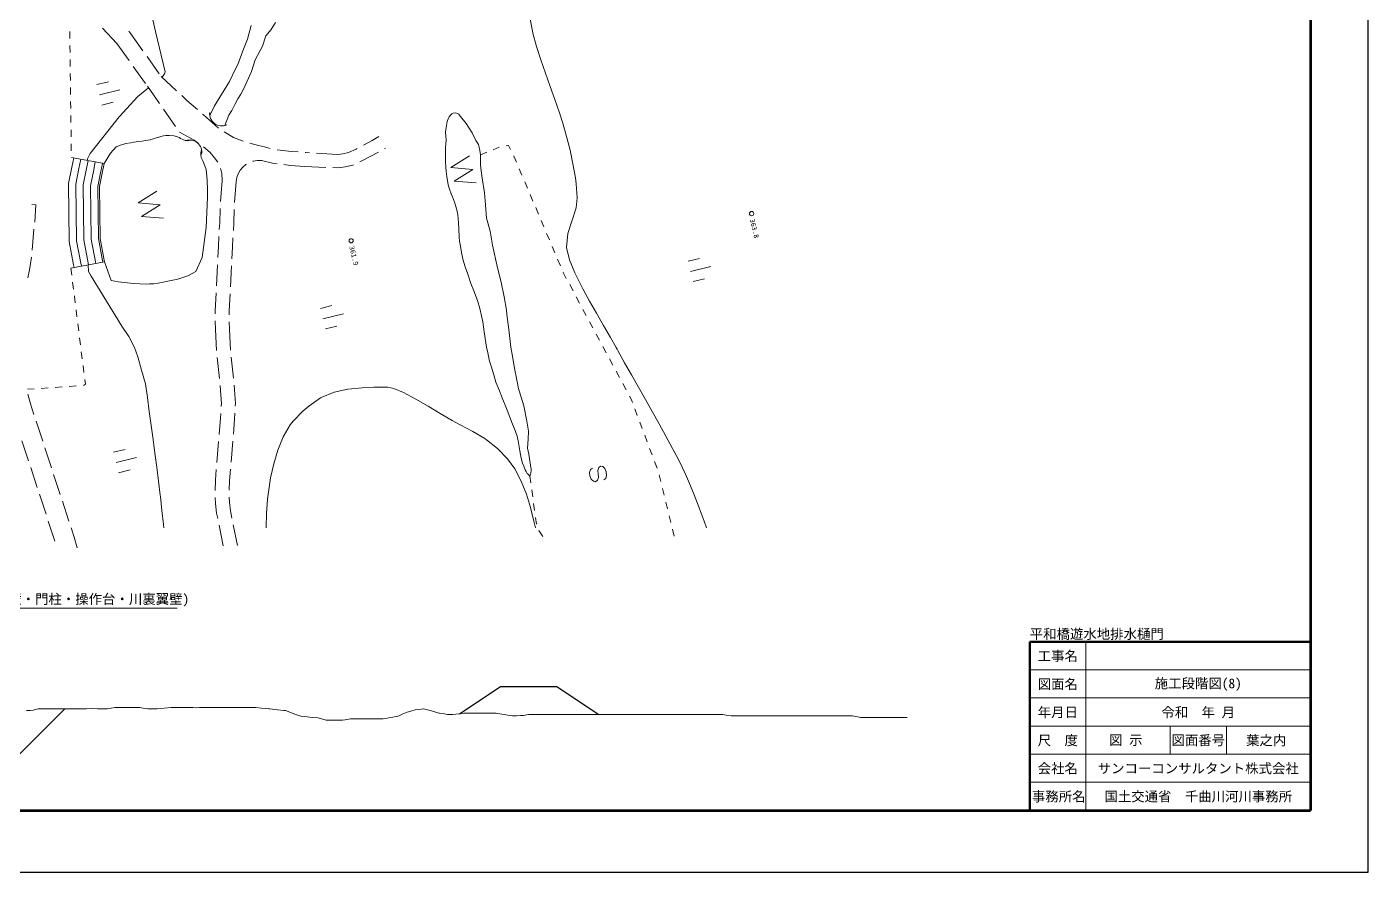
# Model space of a CAD drawing. Header units: millimetres. Extents: x -2078669 to -1085629, y -5987148 to 310365.
# Drawn here: x -1606432 to -1367638, y -2787452 to -2637001 of the extents above; entities that cross this region are included whole.
import ezdxf
from ezdxf.enums import TextEntityAlignment as Align

# ---------------------------------------------------------------- set-up
doc = ezdxf.new("R2010")
doc.units = ezdxf.units.MM
doc.header["$LTSCALE"] = 500
doc.layers.get('Defpoints').update_dxf_attribs({"color": 153})
for name, color, linetype, lineweight in [('D-BGD', 7, 'Continuous', 13), ('D-BYP-STR2', 6, 'Continuous', 25), ('D-BYP-STRC', 1, 'Continuous', 13), ('D-TTL', 2, 'Continuous', 140), ('D-TTL-FRAM', 2, 'Continuous', 50), ('D-TTL-LINE', 7, 'Continuous', 13), ('D-TTL-TXT', 7, 'Continuous', 13)]:
    doc.layers.add(name, color=color, linetype=linetype, lineweight=lineweight)
doc.styles.add('MS ゴシック', font='MS Gothic.ttf')

# ---------------------------------------------------------------- blocks, each defined once
blk = doc.blocks.new('河川平面')
at = {"layer": 'D-BGD', "linetype": 'Continuous'}
for p, q in [((1720578, -2784465, 361730), (1718015, -2781748, 362064)), ((1712182, -2782308, 362854), (1712198, -2783557, 362860)), ((1722717, -2782277, 361757), (1723031, -2782726, 361730)), ((1723031, -2782726, 361730), (1725205, -2785781, 361678)), ((1712213, -2784807, 362866), (1712228, -2786057, 362871)), ((1720578, -2784465, 361730), (1722754, -2787519, 361678)), ((1712245, -2787307, 362877), (1712260, -2788557, 362883)), ((1723479, -2788537, 361660), (1725655, -2791591, 361608)), ((1725930, -2786800, 361660), (1728105, -2789855, 361608)), ((1712275, -2789807, 362889), (1712291, -2791057, 362895)), ((1717003, -2791768), (1719044, -2791273)), ((1728436, -2790320, 361600), (1731184, -2792872, 361558)), ((1712306, -2792307, 362901), (1712321, -2793557, 362907)), ((1717445, -2793590), (1721090, -2792704)), ((1725992, -2792064, 361600), (1728126, -2795147, 361581)), ((1712338, -2794806, 362913), (1712353, -2796056, 362919)), ((1717888, -2795413), (1719928, -2794917)), ((1728838, -2796175, 361575), (1730972, -2799259, 361556)), ((1712368, -2797306, 362925), (1712384, -2798556, 362931)), ((1712399, -2799806, 362937), (1712415, -2801056, 362943)), ((1712431, -2802306, 362948), (1712446, -2803556, 362954)), ((1768223, -2803167, 361459), (1768384, -2803074, 361460)), ((1787526, -2803363, 361106), (1788644, -2802893, 361409)), ((1712461, -2804748, 362960), (1718274, -2805852, 360510)), ((1754075, -2803865, 361418), (1754230, -2803878, 361420)), ((1754830, -2803915, 361449), (1754230, -2803878, 361420)), ((1759815, -2804216, 361690), (1756076, -2803990, 361509)), ((1785290, -2804303, 360500), (1786408, -2803833, 360803)), ((1754032, -2806371, 361420), (1757775, -2806514, 361592)), ((1792197, -2806761, 361435), (1792684, -2807912, 361422)), ((1739293, -2808856, 361530), (1739022, -2812596, 361545)), ((1741790, -2809046, 361530), (1741512, -2812786, 361545)), ((1793173, -2809063, 361409), (1793660, -2810214, 361397)), ((1794147, -2811365, 361384), (1794636, -2812515, 361371)), ((1795123, -2813666, 361358), (1795611, -2814817, 361345)), ((1705791, -2817530, 363101), (1705488, -2821266, 363230)), ((1796099, -2815968, 361333), (1796586, -2817118, 361320)), ((1797075, -2818270, 361307), (1797562, -2819420, 361294)), ((1798050, -2820571, 361282), (1798538, -2821722, 361269)), ((1712387, -2824441, 362810), (1718377, -2823351, 360630)), ((1712387, -2824441, 362810), (1712540, -2825681, 362845)), ((1738484, -2823831, 361461), (1738307, -2827577, 361438)), ((1740978, -2824021, 361460), (1740801, -2827767, 361438)), ((1799025, -2822872, 361256), (1799514, -2824024, 361243)), ((1822245, -2823207), (1824285, -2822712)), ((1822687, -2825029), (1826331, -2824143)), ((1712694, -2826921, 362881), (1712847, -2828161, 362916)), ((1823130, -2826852), (1825170, -2826356)), ((1713002, -2829401, 362952), (1713155, -2830641, 362987)), ((1801179, -2827380, 361256), (1801769, -2828482, 361269)), ((1802360, -2829583, 361282), (1802950, -2830685, 361295)), ((1713309, -2831881, 363023), (1713462, -2833121, 363058)), ((1756797, -2831620), (1758837, -2831125)), ((1803541, -2831786, 361308), (1804131, -2832888, 361321)), ((1713616, -2834361, 363093), (1713769, -2835601, 363129)), ((1738076, -2833820, 361280), (1738122, -2835393, 361270)), ((1740579, -2834009, 361279), (1740617, -2835327, 361270)), ((1757239, -2833442), (1760883, -2832556)), ((1804722, -2833990, 361334), (1805312, -2835092, 361348)), ((1713923, -2836841, 363164), (1714077, -2838081, 363200)), ((1738122, -2835393, 361270), (1738324, -2839134, 361422)), ((1740617, -2835327, 361270), (1740817, -2839069, 361427)), ((1757681, -2835265), (1759722, -2834769)), ((1805902, -2836192, 361361), (1806493, -2837294, 361374)), ((1807083, -2838396, 361387), (1807674, -2839498, 361400)), ((1714231, -2839321, 363235), (1714384, -2840561, 363271)), ((1738408, -2840380, 361482), (1738805, -2844099, 361741)), ((1740909, -2840313, 361492), (1741311, -2844032, 361751)), ((1808264, -2840600, 361413), (1808855, -2841701, 361426)), ((1714538, -2841801, 363306), (1714691, -2843041, 363341)), ((1809445, -2842803, 361439), (1810036, -2843904, 361452)), ((1705859, -2845930, 363523), (1704683, -2846011, 363540)), ((1708354, -2845761, 363488), (1707106, -2845845, 363506)), ((1710847, -2845591, 363453), (1709601, -2845676, 363470)), ((1713341, -2845421, 363418), (1712094, -2845506, 363435)), ((1810626, -2845006, 361466), (1811217, -2846108, 361479)), ((1812780, -2849507, 361550), (1813218, -2850677, 361586)), ((1706188, -2851661, 363635), (1707357, -2855224, 363616)), ((1813657, -2851846, 361622), (1814096, -2853017, 361658)), ((1703665, -2855200, 363622), (1704834, -2858763, 363604)), ((1738678, -2855308, 361736), (1738369, -2859043, 361608)), ((1741194, -2855242, 361744), (1740885, -2858977, 361615)), ((1814534, -2854187, 361694), (1814972, -2855357, 361730)), ((1707747, -2856412, 363610), (1708915, -2859976, 363592)), ((1719991, -2857224), (1722031, -2856729)), ((1720433, -2859046), (1724077, -2858160)), ((1815410, -2856527, 361767), (1815849, -2857697, 361803)), ((1705224, -2859951, 363598), (1706391, -2863513, 363580)), ((1720875, -2860869), (1722916, -2860373)), ((1816288, -2858867, 361839), (1816726, -2860037, 361875)), ((1709305, -2861162, 363586), (1710473, -2864726, 363568)), ((1794073, -2861464, 360360), (1794245, -2862686, 360553)), ((1817121, -2861220, 361902), (1817418, -2862435, 361906)), ((1706781, -2864702, 363574), (1707950, -2868265, 363556)), ((1794419, -2863910, 360747), (1794591, -2865132, 360940)), ((1817716, -2863649, 361911), (1818013, -2864863, 361916)), ((1710863, -2865914, 363562), (1712032, -2869478, 363544)), ((1794764, -2866355, 361134), (1794938, -2867577, 361327)), ((1818311, -2866077, 361921), (1818608, -2867291, 361926)), ((1708339, -2869453, 363550), (1709508, -2873015, 363532)), ((1738759, -2870218, 361508), (1739502, -2873892, 361625)), ((1741295, -2870146, 361520), (1742039, -2873819, 361637)), ((1795111, -2868800, 361521), (1795284, -2870023, 361714)), ((1818906, -2868505, 361930), (1819204, -2869719, 361935)), ((1795669, -2871170, 361825), (1796369, -2872205, 361814)), ((1819501, -2870934, 361940), (1819799, -2872147, 361945))]:
    blk.add_line(p, q, dxfattribs=at)
for points, elevation in [([(1726053, -2776285), (1727459, -2782307), (1729143, -2789492), (1729040, -2789871), (1728831, -2790235), (1728563, -2790439)], 362000), ([(1825541, -2870692), (1825112, -2869490), (1824241, -2867132), (1823333, -2864799), (1822374, -2862495), (1821720, -2861023), (1820642, -2858765), (1819499, -2856540), (1818319, -2854339), (1817106, -2852154), (1815880, -2849973), (1814649, -2847800), (1813409, -2845623), (1812169, -2843445), (1810938, -2841273), (1809726, -2839088), (1809600, -2838866), (1809435, -2838551), (1808452, -2836810), (1807207, -2834641), (1805948, -2832476), (1804717, -2830303), (1803524, -2828106), (1802389, -2825886), (1802106, -2825296), (1801146, -2822991), (1800613, -2820770), (1800851, -2818288), (1801578, -2816100), (1802307, -2813727), (1802482, -2811959), (1802315, -2809441), (1802183, -2808385), (1801763, -2805906), (1801242, -2803461), (1800639, -2801038), (1799950, -2798646), (1799365, -2796834), (1798549, -2794461), (1797714, -2792101), (1796865, -2789745), (1796044, -2787381), (1795277, -2785003), (1794628, -2782600), (1794617, -2782559), (1794114, -2780124)], 362000), ([(1726186, -2792348), (1724283, -2793873), (1720948, -2797527), (1715839, -2804048), (1715510, -2804620), (1715317, -2805017), (1715318, -2805295)], 362000), ([(1712877, -2804826), (1712548, -2806482), (1711961, -2809409), (1712080, -2819697), (1712861, -2823837), (1712966, -2824335)], 362600), ([(1714144, -2805070), (1713819, -2806740), (1713267, -2809525), (1713378, -2819566), (1714139, -2823579), (1714243, -2824101)], 362100), ([(1715425, -2805310), (1715094, -2806988), (1714568, -2809650), (1714676, -2819435), (1715515, -2823874)], 361700), ([(1716706, -2805550), (1716379, -2807242), (1715869, -2809775), (1715973, -2819305), (1716792, -2823639)], 361200), ([(1715474, -2823885), (1715486, -2825069), (1715958, -2825894), (1721471, -2834784), (1722683, -2836588), (1723689, -2838550), (1724269, -2840210), (1724962, -2842615), (1725639, -2845011), (1725987, -2847495), (1726332, -2849965), (1726671, -2852445), (1727011, -2854924), (1727342, -2857398), (1727668, -2859880), (1727986, -2862358), (1728281, -2864835), (1728314, -2865119), (1728595, -2867599), (1728849, -2870087), (1728911, -2870692)], 362000), ([(1747128, -2870692), (1747128, -2870593), (1747215, -2868094), (1747398, -2865569), (1747539, -2864301), (1747932, -2861770), (1748494, -2859267), (1749232, -2856820), (1750173, -2854500), (1751418, -2852355), (1751923, -2851677), (1753667, -2849887), (1754736, -2848991), (1756795, -2847556), (1756947, -2847471), (1759232, -2846547), (1761682, -2846017), (1764215, -2845743), (1766301, -2845627), (1768821, -2845657), (1769883, -2845875), (1771580, -2846597), (1773796, -2847778), (1775963, -2849024), (1778115, -2850296), (1780269, -2851545), (1781697, -2852332), (1783905, -2853508), (1786057, -2854780), (1786368, -2854982), (1788332, -2856561), (1790077, -2858382), (1791388, -2860174), (1792556, -2862357), (1793465, -2864667), (1794196, -2867048), (1794820, -2869494), (1795080, -2870692)], 362000)]:
    blk.add_lwpolyline(points, dxfattribs=dict(at, elevation=elevation))
at = {"layer": 'D-BGD', "linetype": 'Continuous', "extrusion": (-0.241241, -0.274682, 0.930781), "elevation": 686049}
blk.add_lwpolyline([(3144983, -757749), (3146253, -757788), (3148732, -757788)], dxfattribs=at)
at = {"layer": 'D-BGD', "linetype": 'Continuous', "extrusion": (0.659474, 0.75151, 0.018092), "elevation": -950732}
blk.add_lwpolyline([(-3149591, 378792), (-3149758, 378792), (-3153340, 378755)], dxfattribs=at)
at = {"layer": 'D-BGD', "linetype": 'Continuous', "extrusion": (-0.066377, -0.162317, 0.984504), "elevation": 695520}
blk.add_lwpolyline([(2662798, -1843004), (2665767, -1843380), (2666506, -1843545)], dxfattribs=at)
at = {"layer": 'D-BGD', "linetype": 'Continuous', "extrusion": (-0.012457, -0.067384, 0.997649), "elevation": 527634}
blk.add_lwpolyline([(2219743, -2406801), (2221505, -2407472), (2223344, -2407779)], dxfattribs=at)
at = {"layer": 'D-BGD', "linetype": 'Continuous', "extrusion": (0.065366, -0.128202, 0.989592), "elevation": 832310}
blk.add_lwpolyline([(298907, -3211867), (300667, -3211832), (302054, -3211763)], dxfattribs=at)
at = {"layer": 'D-BGD', "linetype": 'Continuous', "extrusion": (-0.033023, -0.140495, 0.989531), "elevation": 693703}
blk.add_lwpolyline([(2339143, -2252238), (2340723, -2252296), (2341830, -2252293), (2342892, -2252296)], dxfattribs=at)
at = {"layer": 'D-BGD', "linetype": 'Continuous', "extrusion": (-0.028801, -0.218306, 0.975455), "elevation": 914128}
blk.add_lwpolyline([(2100741, -2408339), (2103342, -2408298), (2104489, -2408239)], dxfattribs=at)
at = {"layer": 'D-BGD', "linetype": 'Continuous', "extrusion": (0.007595, -0.007269, 0.999945), "elevation": 395429}
blk.add_lwpolyline([(1787056, -2799870), (1787496, -2799823), (1787859, -2800544)], dxfattribs=at)
at = {"layer": 'D-BGD', "linetype": 'Continuous', "extrusion": (0.016065, 0.067171, 0.997612), "elevation": 200133}
blk.add_lwpolyline([(-2349497, 2342059), (-2349538, 2342031), (-2350193, 2341754), (-2350896, 2341597)], dxfattribs=at)
at = {"layer": 'D-BGD', "linetype": 'Continuous', "extrusion": (-0.0076, -0.032563, 0.999441), "elevation": 439254}
blk.add_lwpolyline([(2341045, -2321491), (2340243, -2321580), (2338196, -2321580)], dxfattribs=at)
at = {"layer": 'D-BGD', "linetype": 'Continuous', "extrusion": (-0.016376, 0.024237, 0.999572), "elevation": 264401}
blk.add_lwpolyline([(109181, 3321283), (108781, 3321351), (105454, 3321693)], dxfattribs=at)
at = {"layer": 'D-BGD', "linetype": 'Continuous'}
for points in [[(1783345, -2804437), (1779997, -2806537), (1783936, -2806865), (1780588, -2808966), (1784527, -2809295)], [(1727687, -2810724), (1724339, -2812825), (1728278, -2813153), (1724929, -2815254), (1728869, -2815582)], [(1806235, -2861073), (1806286, -2861704), (1806126, -2862213), (1805801, -2862465), (1805398, -2862391), (1805023, -2862010), (1804778, -2861427), (1804728, -2860796), (1804886, -2860286), (1805211, -2860036)], [(1807260, -2862110), (1807585, -2861860), (1807743, -2861350), (1807693, -2860719), (1807448, -2860135), (1807073, -2859755), (1806670, -2859681), (1806344, -2859932), (1806185, -2860442), (1806235, -2861073)]]:
    blk.add_lwpolyline(points, dxfattribs=at)
at = {"layer": 'D-BGD', "linetype": 'Continuous', "extrusion": (-0.147009, -0.073037, 0.986435), "elevation": 298060}
blk.add_lwpolyline([(3308546, 410854), (3308596, 410854), (3309793, 410781)], dxfattribs=at)
at = {"layer": 'D-BGD', "linetype": 'Continuous', "extrusion": (-0.139614, 0.01039, 0.990151), "elevation": 85957}
blk.add_lwpolyline([(2669901, 1974015), (2670313, 1974140), (2670812, 1974279), (2672035, 1974426)], dxfattribs=at)
at = {"layer": 'D-BGD', "linetype": 'Continuous', "extrusion": (-0.028117, -0.208401, 0.977639), "elevation": 888872}
blk.add_lwpolyline([(2113511, -2413699), (2110916, -2413842), (2109766, -2413861)], dxfattribs=at)
at = {"layer": 'D-BGD', "linetype": 'Continuous', "extrusion": (0.003269, -0.016216, 0.999863), "elevation": 414257}
blk.add_lwpolyline([(1115877, -3088256), (1116544, -3088438), (1115784, -3091400)], dxfattribs=at)
at = {"layer": 'D-BGD', "linetype": 'Continuous', "extrusion": (-0.139929, -0.004505, 0.990151), "elevation": 127339}
blk.add_lwpolyline([(2868345, 1681873), (2868363, 1681872), (2870851, 1681730), (2872086, 1681622)], dxfattribs=at)
at = {"layer": 'D-BGD', "linetype": 'Continuous', "extrusion": (-0.09716, -0.005961, 0.995251), "elevation": 207410}
blk.add_lwpolyline([(2915385, 1593598), (2917793, 1593393), (2919117, 1593239)], dxfattribs=at)
at = {"layer": 'D-BGD', "linetype": 'Continuous', "extrusion": (-0.612857, 0.024256, 0.789822), "elevation": -848448}
blk.add_lwpolyline([(2747869, 1681987), (2749646, 1681952), (2751619, 1681933)], dxfattribs=at)
at = {"layer": 'D-BGD', "linetype": 'Continuous', "extrusion": (-0.626341, 0.024871, 0.779153), "elevation": -879049}
blk.add_lwpolyline([(2747721, 1669362), (2749440, 1669330), (2751470, 1669311)], dxfattribs=at)
at = {"layer": 'D-BGD', "linetype": 'Continuous', "extrusion": (0.143115, -0.037631, 0.98899), "elevation": 709515}
blk.add_lwpolyline([(-2296046, -2287237), (-2298330, -2287500), (-2299779, -2287561)], dxfattribs=at)
at = {"layer": 'D-BGD', "linetype": 'Continuous', "extrusion": (-0.120009, -0.052186, 0.9914), "elevation": 289543}
blk.add_lwpolyline([(3308622, 566820), (3308666, 566820), (3309868, 566920)], dxfattribs=at)
at = {"layer": 'D-BGD', "linetype": 'Continuous', "extrusion": (-0.220278, -0.022654, 0.975174), "elevation": 33645}
blk.add_lwpolyline([(2991814, 1484019), (2991865, 1484011), (2994923, 1483522), (2995521, 1483456)], dxfattribs=at)
at = {"layer": 'D-BGD', "linetype": 'Continuous', "extrusion": (-0.249354, -0.021817, 0.968167), "elevation": -22416}
blk.add_lwpolyline([(2969973, 1530653), (2972973, 1530214), (2973688, 1530146)], dxfattribs=at)
at = {"layer": 'D-BGD', "linetype": 'Continuous', "extrusion": (-0.017704, 0.026111, 0.999502), "elevation": 258571}
blk.add_lwpolyline([(176807, 3326341), (177180, 3327071), (177611, 3327071)], dxfattribs=at)
at = {"layer": 'D-BGD', "linetype": 'Continuous', "extrusion": (0.646384, 0.208273, 0.734037), "elevation": 775851}
blk.add_lwpolyline([(-3232508, -303232), (-3234276, -303123), (-3236255, -303136)], dxfattribs=at)
at = {"layer": 'D-BGD', "linetype": 'Continuous', "extrusion": (0.113222, 0.07213, 0.990948), "elevation": 357987}
blk.add_lwpolyline([(-3374796, 50249), (-3375580, 50309), (-3376033, 50405)], dxfattribs=at)
at = {"layer": 'D-BGD', "linetype": 'Continuous', "extrusion": (-0.651465, 0.02741, 0.758184), "elevation": -936691}
blk.add_lwpolyline([(2774699, 1644179), (2775521, 1644166), (2778445, 1644011)], dxfattribs=at)
at = {"layer": 'D-BGD', "linetype": 'Continuous', "extrusion": (-0.628438, 0.025205, 0.777451), "elevation": -884962}
blk.add_lwpolyline([(2778176, 1669315), (2779231, 1669298), (2781921, 1669150)], dxfattribs=at)
at = {"layer": 'D-BGD', "linetype": 'Continuous', "extrusion": (-0.447269, 0.005947, 0.89438), "elevation": -471106}
blk.add_lwpolyline([(2836925, 1750275), (2838798, 1750130), (2840669, 1750076)], dxfattribs=at)
at = {"layer": 'D-BGD', "linetype": 'Continuous', "extrusion": (-0.428174, 0.004492, 0.903685), "elevation": -431459}
blk.add_lwpolyline([(2841803, 1754971), (2843895, 1754803), (2845545, 1754749)], dxfattribs=at)
at = {"layer": 'D-BGD', "linetype": 'Continuous', "extrusion": (0.425874, 0.135415, 0.894592), "elevation": 665762}
blk.add_lwpolyline([(-3254596, -519256), (-3256364, -519274), (-3258344, -519191)], dxfattribs=at)
at = {"layer": 'D-BGD', "linetype": 'Continuous'}
for points in [[(1737098, -2797283, 360500), (1737963, -2795577, 360430), (1740604, -2791224, 360440), (1741610, -2789092, 360350), (1742089, -2788179, 360340), (1742999, -2785773, 360360), (1743837, -2783693, 360350), (1744474, -2781280, 360240)], [(1748775, -2780742, 360130), (1748021, -2781992, 360150), (1747056, -2783110, 360210), (1746497, -2784945, 360270), (1745197, -2787347, 360210), (1744547, -2789442, 360180), (1743684, -2791264, 360150), (1743100, -2792601, 360170), (1742612, -2793509, 360190), (1742119, -2794287, 360220), (1741586, -2795295, 360260), (1741037, -2796410, 360340), (1740487, -2797247, 360340), (1739773, -2799051, 360520)], [(1786998, -2817846, 360510), (1787431, -2820344, 360540), (1788321, -2824374, 360490), (1789006, -2826936, 360450), (1789487, -2829530, 360450), (1789931, -2831908, 360450), (1790016, -2832683, 360460), (1790342, -2835386, 360490), (1790680, -2838510, 360550), (1791045, -2840484, 360570), (1791253, -2841607, 360580), (1791495, -2842911, 360600), (1791646, -2843713, 360600), (1791768, -2844383, 360580), (1791922, -2845198, 360550), (1792015, -2845679, 360530), (1792984, -2848969, 360510), (1793520, -2851711, 360490), (1793844, -2853454, 360390), (1793802, -2854872, 360390), (1793691, -2856469, 360420), (1793893, -2857542, 360420), (1794048, -2858416, 360380), (1794094, -2858777, 360370), (1794127, -2859142, 360370), (1794182, -2859427, 360370), (1794215, -2859631, 360370), (1794275, -2859908, 360370), (1794306, -2860075, 360370), (1794309, -2860331, 360370), (1794317, -2860497, 360370), (1794263, -2860892, 360360), (1794214, -2861118, 360360), (1794150, -2861370, 360360), (1794073, -2861464, 360360), (1793819, -2861203, 360370), (1793626, -2860976, 360380), (1793405, -2860619, 360400), (1793256, -2860337, 360410), (1793012, -2859677, 360420), (1792796, -2859150, 360430), (1792544, -2858244, 360480), (1792292, -2856957, 360490), (1791991, -2855192, 360500), (1791799, -2854343, 360510), (1791372, -2853060, 360510), (1790998, -2852245, 360520), (1790017, -2849697, 360530), (1789030, -2847261, 360530), (1788675, -2846273, 360530), (1788056, -2844741, 360550), (1787670, -2843446, 360580), (1787178, -2841894, 360630), (1786928, -2841024, 360670), (1786585, -2839535, 360690), (1786390, -2838489, 360710), (1785969, -2835790, 360710), (1785699, -2834032, 360670), (1785498, -2832958, 360630), (1785197, -2831655, 360580), (1784769, -2830233, 360560), (1784109, -2828492, 360560), (1783597, -2827195, 360550), (1783018, -2825512, 360530), (1782557, -2824209, 360540), (1782182, -2822875, 360560), (1781934, -2821660, 360590), (1781721, -2820545, 360600), (1781562, -2819658, 360600), (1781510, -2818947, 360600), (1781418, -2817441, 360600), (1781367, -2816385, 360600), (1781241, -2814940, 360570), (1781084, -2814089, 360570), (1780672, -2812699, 360580), (1780327, -2811774, 360580), (1780095, -2811214, 360580), (1779776, -2810384, 360590), (1779544, -2809605, 360600), (1779281, -2808116, 360580), (1779179, -2807169, 360570), (1779139, -2806557, 360550), (1779081, -2805474, 360530), (1779067, -2804636, 360510), (1779066, -2803874, 360530), (1779078, -2802890, 360520), (1779104, -2802443, 360520), (1779167, -2801591, 360540), (1779151, -2801017, 360540), (1779075, -2800246, 360540), (1779182, -2799419, 360550), (1779384, -2798325, 360540), (1779439, -2798149, 360540), (1779620, -2797734, 360550), (1779731, -2797521, 360550), (1779941, -2797215, 360540), (1780186, -2797009, 360530), (1780427, -2796871, 360530), (1780838, -2796819, 360530), (1781046, -2796858, 360530), (1781218, -2796899, 360530)], [(1781218, -2796899, 360530), (1781422, -2797027, 360530), (1781586, -2797203, 360530), (1781765, -2797433, 360530), (1782752, -2798726, 360550), (1783793, -2800386, 360520), (1784491, -2801721, 360520), (1784968, -2802457, 360520), (1785009, -2802665, 360520), (1785166, -2803517, 360510), (1785290, -2804303, 360500), (1785289, -2804868, 360490), (1785304, -2805384, 360490), (1785305, -2805984, 360490), (1785379, -2806638, 360500), (1785483, -2807540, 360510), (1785586, -2808464, 360510), (1785984, -2811023, 360530), (1786203, -2813190, 360530), (1786351, -2815582, 360550), (1786998, -2817846, 360510)], [(1735643, -2803367, 360550), (1735501, -2803874, 360550), (1735485, -2804303, 360540), (1735570, -2804778, 360540), (1735876, -2805369, 360540), (1736249, -2806265, 360540), (1736436, -2806903, 360540), (1736541, -2807563, 360550), (1736587, -2808085, 360550), (1736641, -2808854, 360570), (1736701, -2810435, 360590), (1736710, -2811824, 360600), (1736468, -2817221, 360630), (1735731, -2822576, 360560), (1734599, -2825028, 360610), (1733221, -2825840, 360580), (1731598, -2826337, 360580), (1731141, -2826489, 360560), (1727937, -2827127, 360540), (1727141, -2827247, 360530), (1726356, -2827268, 360530), (1725789, -2827312, 360530), (1723495, -2827169, 360530), (1720856, -2826864, 360580), (1719565, -2826641, 360610), (1718377, -2823351, 360630), (1718254, -2822761, 360630), (1717573, -2819151, 360600), (1717468, -2809922, 360520), (1717942, -2807553, 360510), (1718274, -2805852, 360510), (1719412, -2803992, 360610), (1720414, -2802872, 360610), (1721238, -2802561, 360580), (1722145, -2802287, 360580), (1723038, -2802119, 360600), (1723554, -2802024, 360600), (1724408, -2801903, 360600), (1725089, -2801822, 360590), (1725604, -2801749, 360590), (1726464, -2801597, 360590), (1726588, -2801542, 360590), (1727078, -2801431, 360590), (1727762, -2801225, 360580), (1728019, -2801118, 360560), (1728411, -2800998, 360540), (1728842, -2800911, 360540), (1729289, -2800856, 360540), (1729850, -2800822, 360540), (1730761, -2800884, 360540), (1731356, -2801053, 360570), (1731680, -2801170, 360570), (1731907, -2801358, 360590), (1732207, -2801519, 360600), (1732426, -2801599, 360610), (1732622, -2801700, 360610), (1732723, -2801723, 360610), (1732893, -2801729, 360620), (1733189, -2801795, 360640), (1733682, -2801640, 360640)], [(1735969, -2802867, 361429), (1737165, -2803849, 361460), (1737929, -2804808, 361460), (1738539, -2805570, 361452)], [(1759815, -2804216, 361690), (1760780, -2804102, 361700), (1761784, -2803860, 361430), (1763142, -2803245, 361440), (1763336, -2803141, 361441)], [(1717981, -2805799, 360500), (1717649, -2807500, 360500), (1717175, -2809891, 360510), (1717280, -2819179, 360590), (1717955, -2822820, 360620), (1718083, -2823401, 360620)], [(1718274, -2805852, 360510), (1717942, -2807553, 360510), (1717468, -2809922, 360520), (1717573, -2819151, 360600), (1718254, -2822761, 360630), (1718377, -2823351, 360630)], [(1741790, -2809046, 361530), (1741912, -2808332, 361520), (1742153, -2807651, 361500), (1742512, -2807027, 361480), (1742974, -2806485, 361460), (1743529, -2806020, 361450), (1743657, -2805948, 361446)], [(1759023, -2806561, 361650), (1759901, -2806595, 361690), (1761200, -2806442, 361700), (1762554, -2806113, 361430), (1762684, -2806055, 361431)], [(1738938, -2845339, 361828), (1739034, -2846228, 361890), (1739164, -2848530, 361910), (1739134, -2849077, 361904)], [(1741446, -2845272, 361838), (1741527, -2846024, 361890), (1741669, -2848527, 361910), (1741643, -2849011, 361905)], [(1738057, -2865277, 361466), (1738108, -2866320, 361460), (1738324, -2868070, 361440), (1738511, -2868993, 361469)], [(1740554, -2865210, 361466), (1740598, -2866102, 361460), (1740794, -2867667, 361440), (1741048, -2868921, 361480)]]:
    blk.add_polyline3d(points, dxfattribs=at)
for centre in [(1833562, -2814737, 363780), (1762273, -2819585, 361880)]:
    blk.add_circle(centre, 375, dxfattribs=at)
for centre, start, end in [((1739241, -2796962), 173.85046, 293.85192), ((1733524, -2803806), 350.09046, 110.09192)]:
    blk.add_arc(centre, 2165, start, end, dxfattribs=at)
at = {"layer": 'D-BGD', "linetype": 'Continuous', "style": 'MS ゴシック'}
for s, p in [('363.8', (1833220, -2815785)), ('361.9', (1761920, -2820621))]:
    blk.add_text(s, height=900, rotation=283.66942, dxfattribs=at).set_placement(p)

msp = doc.modelspace()

# ---------------------------------------------------------------- linework, layer by layer
at = {"layer": 'D-BGD', "linetype": 'Continuous', "lineweight": 13, "elevation": 708000}
msp.add_lwpolyline([(-1449708.8, -2759899.6), (-1450290.5, -2759899.6), (-1450781, -2759899.6), (-1451443.9, -2759899.6), (-1452222.7, -2759899.6), (-1452799, -2759899.6), (-1453664.5, -2759899.6), (-1454834.2, -2759899.6), (-1455106.2, -2759899.6), (-1455307.5, -2759899.6), (-1456548, -2759899.6), (-1457010.8, -2759899.6), (-1457816, -2759899.6), (-1457989.7, -2759899.6), (-1458224.5, -2759858.9), (-1459431.5, -2759649.6), (-1460324.5, -2759649.6), (-1460873.2, -2759649.6), (-1461614.8, -2759649.6), (-1462315, -2759649.6), (-1462833, -2759649.6), (-1463756.7, -2759649.6), (-1465005.1, -2759649.6), (-1465198.5, -2759649.6), (-1465341.6, -2759649.6), (-1466640.2, -2759649.6), (-1467850.1, -2759649.6), (-1468082, -2759649.6), (-1468395.4, -2759649.6), (-1469523.7, -2759649.6), (-1470358.6, -2759649.6), (-1470965.5, -2759649.6), (-1471785.7, -2759649.6), (-1472407.2, -2759649.6), (-1472867.1, -2759649.6), (-1473849, -2759649.6), (-1475176, -2759649.6), (-1475290.7, -2759649.6), (-1475375.6, -2759649.6), (-1476732.5, -2759649.6), (-1477884.1, -2759649.6), (-1478174.2, -2759649.6), (-1478566.3, -2759649.6), (-1479616, -2759649.6), (-1480392.6, -2759649.6), (-1481057.7, -2759649.6), (-1481956.7, -2759493.8), (-1482499.5, -2759399.6), (-1482901.1, -2759399.6), (-1483941.2, -2759399.6), (-1485347, -2759399.6), (-1485383, -2759399.6), (-1485392.7, -2759399.6), (-1485409.6, -2759399.6), (-1486308.2, -2759399.6), (-1486824.7, -2759399.6), (-1487918.1, -2759399.6), (-1488266.5, -2759399.6), (-1488737.3, -2759399.6), (-1489708.2, -2759399.6), (-1490426.6, -2759399.6), (-1491150, -2759399.6), (-1492127.6, -2759399.6), (-1492591.7, -2759399.6), (-1492935.1, -2759399.6), (-1493632.6, -2759399.6), (-1494033.5, -2759399.6), (-1494548.2, -2759399.6), (-1495443.6, -2759399.6), (-1495475.2, -2759399.6), (-1495517.9, -2759399.6), (-1496917, -2759399.6), (-1497952.2, -2759399.6), (-1498358.7, -2759399.6), (-1498908.2, -2759399.6), (-1499800.5, -2759399.6), (-1500460.7, -2759399.6), (-1501242.2, -2759399.6), (-1502298.5, -2759399.6), (-1502684, -2759399.6), (-1502969.2, -2759399.6), (-1504125.7, -2759399.6), (-1505477.7, -2759399.6), (-1505567.5, -2759399.6), (-1505688.8, -2759399.6), (-1507009.2, -2759399.6), (-1507986.2, -2759399.6), (-1508451, -2759399.6), (-1509079.1, -2759399.6), (-1509892.7, -2759399.6), (-1510494.7, -2759399.6), (-1511334.5, -2759399.6), (-1512469.4, -2759399.6), (-1512776.2, -2759399.6), (-1512859.1, -2759399.6), (-1513003.2, -2759399.6), (-1513774.6, -2759399.6), (-1514218, -2759399.6), (-1515511.7, -2759399.6), (-1515659.7, -2759399.6), (-1515859.7, -2759399.6), (-1517101.5, -2759399.6), (-1518020.2, -2759558.9), (-1518543.2, -2759597.5), (-1519250, -2759649.6), (-1519985, -2759649.6), (-1520528.7, -2759555.3), (-1521426.7, -2759399.6), (-1522640.3, -2759189.2), (-1522868.5, -2759166.5), (-1523037.2, -2759149.6), (-1524310.2, -2759149.6), (-1525545.7, -2759149.6), (-1525752, -2759149.6), (-1526030.6, -2759149.6), (-1527193.7, -2759149.6), (-1528054.3, -2759149.6), (-1528635.5, -2759149.6), (-1529421, -2759285.8), (-1530077.2, -2759351.2), (-1530562.8, -2759399.6), (-1531170, -2759399.6), (-1531519, -2759399.6), (-1532085.5, -2759301.4), (-1532960.7, -2759149.6), (-1533001.1, -2759149.6), (-1533071.3, -2759130.5), (-1534402.4, -2758767), (-1535579.8, -2758445.5), (-1535844.2, -2758399.6), (-1536201.6, -2758461.6), (-1537285.9, -2758569.7), (-1538088.3, -2758788.8), (-1538727.7, -2758963.4), (-1539591.9, -2759349.2), (-1540169.4, -2759607), (-1540596.8, -2759723.7), (-1541611.2, -2759899.6), (-1542982.2, -2760137.4), (-1543052.9, -2760149.6), (-1543072.1, -2760149.6), (-1543105.3, -2760149.6), (-1543987.6, -2760149.6), (-1544494.7, -2760149.6), (-1545613.8, -2760149.6), (-1545936.4, -2760149.6), (-1546372.5, -2760149.6), (-1547378.2, -2760149.6), (-1548122.3, -2760149.6), (-1548819.9, -2760149.6), (-1549762.8, -2760313.1), (-1550261.7, -2760399.6), (-1550630.8, -2760399.6), (-1551703.4, -2760399.6), (-1553139.3, -2760399.6), (-1553145.2, -2760399), (-1553153.1, -2760396.9), (-1554586.9, -2760005.4), (-1555647.8, -2759899.6), (-1556028.7, -2759861.7), (-1556543.4, -2759810.4), (-1557470.4, -2759718), (-1558156.4, -2759530.7), (-1558912.2, -2759249), (-1559933.7, -2758868.2), (-1560353.9, -2758680.6), (-1560664.9, -2758649.6), (-1561795.7, -2758536.9), (-1563173.4, -2758399.6), (-1563237.4, -2758399.6), (-1563324, -2758384.6), (-1564679.2, -2758249.6), (-1565681.9, -2758149.6), (-1565960.7, -2758149.6), (-1566120.9, -2758149.6), (-1566876.2, -2758149.6), (-1567562.7, -2758149.6), (-1567791.8, -2758149.6), (-1568190.4, -2758149.6), (-1569004.4, -2758149.6), (-1570104.6, -2758149.6), (-1570446.2, -2758149.6), (-1570538.4, -2758149.6), (-1570698.9, -2758149.6), (-1571454, -2758149.6), (-1571887.9, -2758149.6), (-1573207.4, -2758149.6), (-1573329.7, -2758161.8), (-1573494.9, -2758149.6), (-1574771.4, -2758149.6), (-1575715.9, -2758149.6), (-1576213.2, -2758199.2), (-1576885.3, -2758149.6), (-1577654.9, -2758149.6), (-1578224.4, -2758149.6), (-1579096.7, -2758149.6), (-1580275.6, -2758149.6), (-1580538.4, -2758149.6), (-1580732.9, -2758149.6), (-1581980.2, -2758273.9), (-1583241.4, -2758399.6), (-1583421.9, -2758399.6), (-1583665.9, -2758399.6), (-1584863.7, -2758399.6), (-1585749.9, -2758246), (-1586305.4, -2758149.6), (-1587056.2, -2758149.6), (-1587747.2, -2758149.6), (-1588258.5, -2758149.6), (-1589188.9, -2758149.6), (-1590446.5, -2758149.6), (-1590630.7, -2758149.6), (-1590767, -2758173.3), (-1592072.4, -2758399.6), (-1593275.5, -2758399.6), (-1593514.2, -2758399.6), (-1593836.8, -2758399.6), (-1594955.9, -2758317.1), (-1595784, -2758399.6), (-1596397.7, -2758399.6), (-1597227.1, -2758399.6), (-1597839.4, -2758399.6), (-1598292.5, -2758399.6), (-1599281.2, -2758399.6), (-1599835.9, -2758399.6), (-1600722.9, -2758399.6), (-1600801, -2758399.6), (-1602164.7, -2758399.6), (-1603309.5, -2758399.6), (-1603498.1, -2758399.6), (-1603606.4, -2758399.6), (-1604413.6, -2758399.6), (-1605048.2, -2758572.9), (-1605329.1, -2758600.9), (-1605818, -2758649.6), (-1606489.9, -2758649.6)], dxfattribs=at)
at = {"layer": 'D-BYP-STR2'}
msp.add_line((-1529403.5, -2759282.8, 708000), (-1522078.7, -2754399.6, 708000), dxfattribs=at)
for points, elevation in [([(-1522078.7, -2754399.6), (-1512078.7, -2754399.6), (-1504578.7, -2759399.6)], 1593000), ([(-1599654.4, -2758399.6), (-1607654.4, -2766399.6), (-1613507, -2766399.6), (-1613757, -2766149.6), (-1620653.4, -2766149.6), (-1630536.6, -2756266.4)], 708000)]:
    msp.add_lwpolyline(points, dxfattribs=dict(at, elevation=elevation))
at = {"layer": 'D-BYP-STRC'}
msp.add_line((-1579672.1, -2740492.5, 1071000), (-1634972.1, -2740492.5, 1071000), dxfattribs=at)
at = {"layer": 'D-TTL'}
for p in [(-1377887.6, -2501452.3), (-1777887.6, -2776452.3)]:
    msp.add_line(p, (-1377887.6, -2776452.3), dxfattribs=at)
at = {"layer": 'D-TTL-FRAM'}
for p, q in [((-1427887.6, -2776452.3), (-1427887.6, -2746452.3)), ((-1427887.6, -2746452.3), (-1377887.6, -2746452.3))]:
    msp.add_line(p, q, dxfattribs=at)
at = {"layer": 'D-TTL-LINE'}
for p, q in [((-1417887.6, -2776452.3), (-1417887.6, -2746452.3)), ((-1427887.6, -2751452.3), (-1377887.6, -2751452.3)), ((-1427887.6, -2756452.3), (-1377887.6, -2756452.3)), ((-1427887.6, -2761452.3), (-1377887.6, -2761452.3)), ((-1402887.6, -2766452.3), (-1402887.6, -2761452.3)), ((-1392887.6, -2766452.3), (-1392887.6, -2761452.3)), ((-1427887.6, -2766452.3), (-1377887.6, -2766452.3)), ((-1427887.6, -2771452.3), (-1377887.6, -2771452.3))]:
    msp.add_line(p, q, dxfattribs=at)
at = {"layer": 'Defpoints', "color": 1}
msp.add_lwpolyline([(-1788137.6, -2787452.3), (-1367637.6, -2787452.3), (-1367637.6, -2490452.3), (-1788137.6, -2490452.3)], close=True, dxfattribs=at)

# ---------------------------------------------------------------- block references
at = {"layer": 'D-BGD'}
msp.add_blockref('河川平面', (-3310965.8, 144500.2), dxfattribs=at)

# ---------------------------------------------------------------- texts
at = {"layer": 'D-BYP-STRC', "style": 'MS ゴシック'}
msp.add_text('本体工(胸壁・遮水壁・門柱・操作台・川裏翼壁)', height=1750, dxfattribs=at).set_placement((-1630030.6, -2738846.7, 1071000), align=Align.MIDDLE_LEFT)
at = {"layer": 'D-TTL-TXT', "style": 'MS ゴシック'}
msp.add_text('平和橋遊水地排水樋門', height=1750, dxfattribs=at).set_placement((-1427887.6, -2746452.3), align=Align.BOTTOM_LEFT)
for s, p in [('工事名', (-1422887.6, -2748952.3)), ('図面名', (-1422887.6, -2753952.3)), ('施工段階図(8)', (-1397887.6, -2753952.3)), ('年月日', (-1422887.6, -2758952.3)), ('令和  年 月', (-1397887.6, -2758952.3)), ('尺\u3000度', (-1422887.6, -2763952.3)), ('葉之内', (-1385788.6, -2763952.3)), ('図 示', (-1410788.6, -2763952.3)), ('図面番号', (-1397887.6, -2763952.3)), ('会社名', (-1422887.6, -2768952.3)), ('サンコーコンサルタント株式会社', (-1397887.6, -2768952.3)), ('事務所名', (-1422727, -2773952.3)), ('国土交通省\u3000千曲川河川事務所', (-1397887.6, -2773952.3))]:
    msp.add_text(s, height=1750, dxfattribs=at).set_placement(p, align=Align.MIDDLE)

doc.saveas('drawing.dxf')
